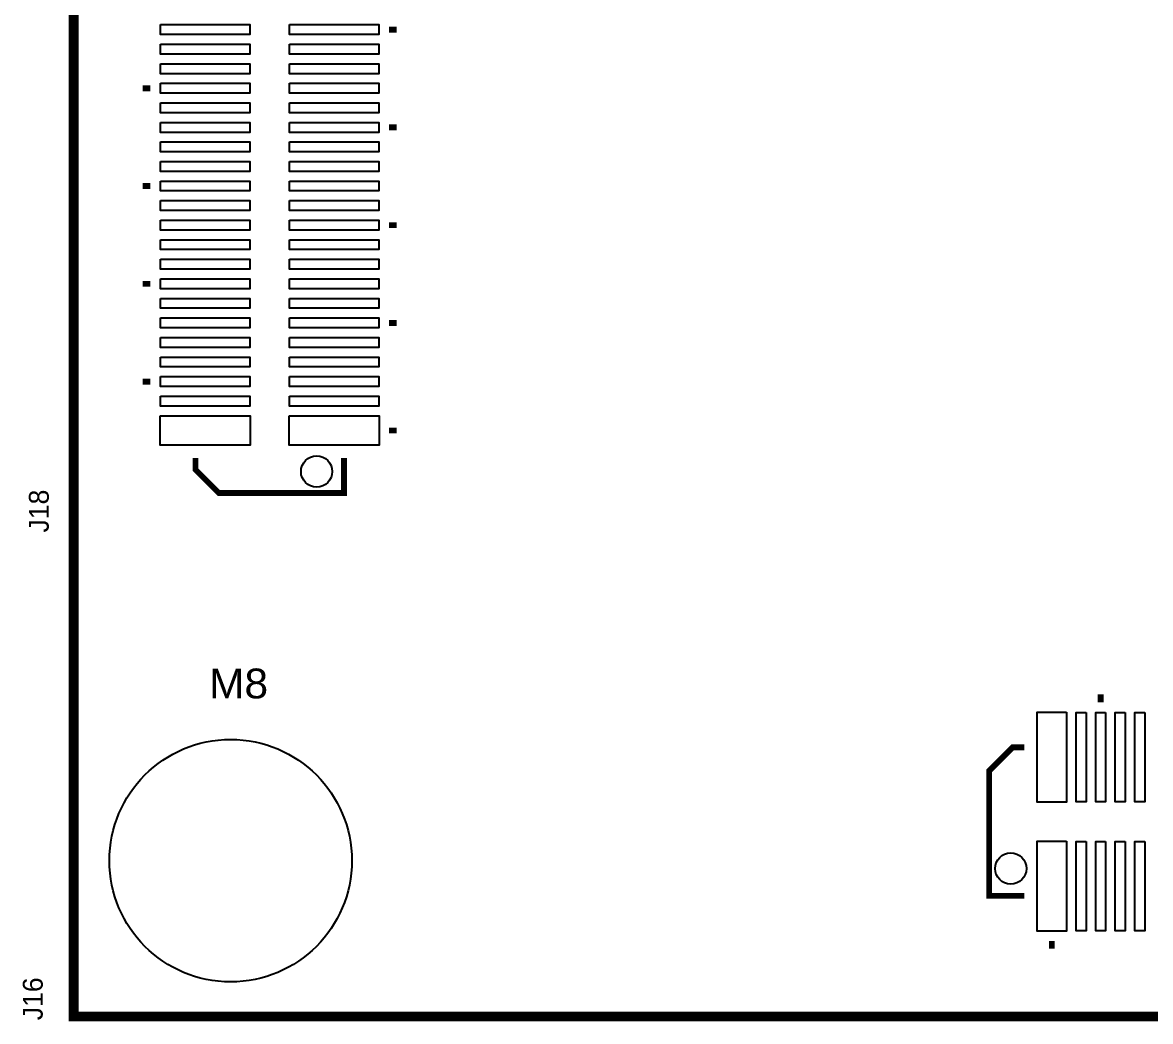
# Model space of a CAD drawing. Extents: x -41 to 160, y -9 to 129.
# Drawn here: x 34.96 to 63.8, y 14.19 to 39.73 of the extents above; entities that cross this region are included whole.
import ezdxf

# ---------------------------------------------------------------- set-up
doc = ezdxf.new("R2010")
doc.units = 0
for name, color, linetype in [('BG_SILKSCREEN_TOP', 7, 'CONTINUOUS'), ('PG_SILKSCREEN_TOP', 2, 'CONTINUOUS'), ('PIN_TOP', 1, 'CONTINUOUS'), ('RD_SILKSCREEN_TOP', 40, 'CONTINUOUS')]:
    doc.layers.add(name, color=color, linetype=linetype)

msp = doc.modelspace()

# ---------------------------------------------------------------- linework, layer by layer
at = {"layer": 'BG_SILKSCREEN_TOP', "const_width": 0.254}
msp.add_lwpolyline([(66.39306, 14.3129), (36.26358, 14.3129), (36.26358, 74.32548), (41.13784, 74.32548)], dxfattribs=at)
at = {"layer": 'PG_SILKSCREEN_TOP', "const_width": 0.150012}
for points in [[(44.527419, 39.54592), (44.32742, 39.54592)], [(38.227406, 38.045923), (38.027407, 38.045923)], [(44.527419, 37.045925), (44.32742, 37.045925)], [(38.227406, 35.545928), (38.027407, 35.545928)], [(44.527419, 34.54593), (44.32742, 34.54593)], [(38.227406, 33.045933), (38.027407, 33.045933)], [(44.527419, 32.045935), (44.32742, 32.045935)], [(38.227406, 30.545913), (38.027407, 30.545913)], [(44.527419, 29.295928), (44.32742, 29.295928)], [(39.377417, 28.59593), (39.377417, 28.29593), (39.977416, 27.695931), (43.177409, 27.695931), (43.177409, 28.59593)], [(62.527383, 22.345929), (62.527383, 22.545929)], [(60.5774, 21.195919), (60.2774, 21.195919), (59.677402, 20.59592), (59.677402, 17.395927), (60.5774, 17.395927)], [(61.277398, 16.045917), (61.277398, 16.245916)]]:
    msp.add_lwpolyline(points, dxfattribs=at)
at = {"layer": 'PIN_TOP'}
for points in [[(38.484404, 39.67292), (40.770404, 39.67292), (40.770404, 39.41892), (38.484404, 39.41892)], [(41.784422, 39.67292), (44.070422, 39.67292), (44.070422, 39.41892), (41.784422, 39.41892)], [(38.484404, 39.172921), (40.770404, 39.172921), (40.770404, 38.918921), (38.484404, 38.918921)], [(41.784422, 39.172921), (44.070422, 39.172921), (44.070422, 38.918921), (41.784422, 38.918921)], [(38.484404, 38.672922), (40.770404, 38.672922), (40.770404, 38.418922), (38.484404, 38.418922)], [(41.784422, 38.672922), (44.070422, 38.672922), (44.070422, 38.418922), (41.784422, 38.418922)], [(38.484404, 38.172923), (40.770404, 38.172923), (40.770404, 37.918923), (38.484404, 37.918923)], [(41.784422, 38.172923), (44.070422, 38.172923), (44.070422, 37.918923), (41.784422, 37.918923)], [(38.484404, 37.672924), (40.770404, 37.672924), (40.770404, 37.418924), (38.484404, 37.418924)], [(41.784422, 37.672924), (44.070422, 37.672924), (44.070422, 37.418924), (41.784422, 37.418924)], [(38.484404, 37.172925), (40.770404, 37.172925), (40.770404, 36.918925), (38.484404, 36.918925)], [(41.784422, 37.172925), (44.070422, 37.172925), (44.070422, 36.918925), (41.784422, 36.918925)], [(38.484404, 36.672926), (40.770404, 36.672926), (40.770404, 36.418926), (38.484404, 36.418926)], [(41.784422, 36.672926), (44.070422, 36.672926), (44.070422, 36.418926), (41.784422, 36.418926)], [(38.484404, 36.172927), (40.770404, 36.172927), (40.770404, 35.918927), (38.484404, 35.918927)], [(41.784422, 36.172927), (44.070422, 36.172927), (44.070422, 35.918927), (41.784422, 35.918927)], [(38.484404, 35.672928), (40.770404, 35.672928), (40.770404, 35.418928), (38.484404, 35.418928)], [(41.784422, 35.672928), (44.070422, 35.672928), (44.070422, 35.418928), (41.784422, 35.418928)], [(38.484404, 35.172929), (40.770404, 35.172929), (40.770404, 34.918929), (38.484404, 34.918929)], [(41.784422, 35.172929), (44.070422, 35.172929), (44.070422, 34.918929), (41.784422, 34.918929)], [(38.484404, 34.67293), (40.770404, 34.67293), (40.770404, 34.41893), (38.484404, 34.41893)], [(41.784422, 34.67293), (44.070422, 34.67293), (44.070422, 34.41893), (41.784422, 34.41893)], [(38.484404, 34.172931), (40.770404, 34.172931), (40.770404, 33.918931), (38.484404, 33.918931)], [(41.784422, 34.172931), (44.070422, 34.172931), (44.070422, 33.918931), (41.784422, 33.918931)], [(38.484404, 33.672932), (40.770404, 33.672932), (40.770404, 33.418932), (38.484404, 33.418932)], [(41.784422, 33.672932), (44.070422, 33.672932), (44.070422, 33.418932), (41.784422, 33.418932)], [(38.484404, 33.172933), (40.770404, 33.172933), (40.770404, 32.918933), (38.484404, 32.918933)], [(41.784422, 33.172933), (44.070422, 33.172933), (44.070422, 32.918933), (41.784422, 32.918933)], [(38.484404, 32.672934), (40.770404, 32.672934), (40.770404, 32.418934), (38.484404, 32.418934)], [(41.784422, 32.672934), (44.070422, 32.672934), (44.070422, 32.418934), (41.784422, 32.418934)], [(38.484404, 32.172935), (40.770404, 32.172935), (40.770404, 31.918935), (38.484404, 31.918935)], [(41.784422, 32.172935), (44.070422, 32.172935), (44.070422, 31.918935), (41.784422, 31.918935)], [(38.484404, 31.672911), (40.770404, 31.672911), (40.770404, 31.418911), (38.484404, 31.418911)], [(41.784422, 31.672911), (44.070422, 31.672911), (44.070422, 31.418911), (41.784422, 31.418911)], [(38.484404, 31.172912), (40.770404, 31.172912), (40.770404, 30.918912), (38.484404, 30.918912)], [(41.784422, 31.172912), (44.070422, 31.172912), (44.070422, 30.918912), (41.784422, 30.918912)], [(38.484404, 30.672913), (40.770404, 30.672913), (40.770404, 30.418913), (38.484404, 30.418913)], [(41.784422, 30.672913), (44.070422, 30.672913), (44.070422, 30.418913), (41.784422, 30.418913)], [(38.484404, 30.172914), (40.770404, 30.172914), (40.770404, 29.918914), (38.484404, 29.918914)], [(41.784422, 30.172914), (44.070422, 30.172914), (44.070422, 29.918914), (41.784422, 29.918914)], [(38.477406, 29.670972), (40.777401, 29.670972), (40.777401, 28.920885), (38.477406, 28.920885)], [(41.777425, 29.670972), (44.07742, 29.670972), (44.07742, 28.920885), (41.777425, 28.920885)], [(61.652442, 22.09593), (61.652442, 19.795934), (60.902355, 19.795934), (60.902355, 22.09593)], [(62.154384, 22.088932), (62.154384, 19.802932), (61.900384, 19.802932), (61.900384, 22.088932)], [(62.654383, 22.088932), (62.654383, 19.802932), (62.400383, 19.802932), (62.400383, 22.088932)], [(63.154382, 22.088932), (63.154382, 19.802932), (62.900382, 19.802932), (62.900382, 22.088932)], [(63.654381, 22.088932), (63.654381, 19.802932), (63.400381, 19.802932), (63.400381, 22.088932)], [(61.652442, 18.795911), (61.652442, 16.495916), (60.902355, 16.495916), (60.902355, 18.795911)], [(62.154384, 18.788913), (62.154384, 16.502913), (61.900384, 16.502913), (61.900384, 18.788913)], [(62.654383, 18.788913), (62.654383, 16.502913), (62.400383, 16.502913), (62.400383, 18.788913)], [(63.154382, 18.788913), (63.154382, 16.502913), (62.900382, 16.502913), (62.900382, 18.788913)], [(63.654381, 18.788913), (63.654381, 16.502913), (63.400381, 16.502913), (63.400381, 18.788913)]]:
    msp.add_lwpolyline(points, close=True, dxfattribs=at)
for centre, radius in [((42.477411, 28.245918), 0.399999), ((40.27739, 18.295899), 3.099994), ((60.227388, 18.095925), 0.399999)]:
    msp.add_circle(centre, radius, dxfattribs=at)

# ---------------------------------------------------------------- texts
at = {"layer": 'RD_SILKSCREEN_TOP'}
for s, p in [('J18', (35.626878, 26.68778)), ('J16', (35.471938, 14.21638))]:
    msp.add_text(s, height=0.508, rotation=90, dxfattribs=at).set_placement(p)
at = {"layer": 'RD_SILKSCREEN_TOP', "width": 1.066667}
msp.add_text('M8', height=0.762, dxfattribs=at).set_placement((39.7256, 22.44598))

doc.saveas('drawing.dxf')
